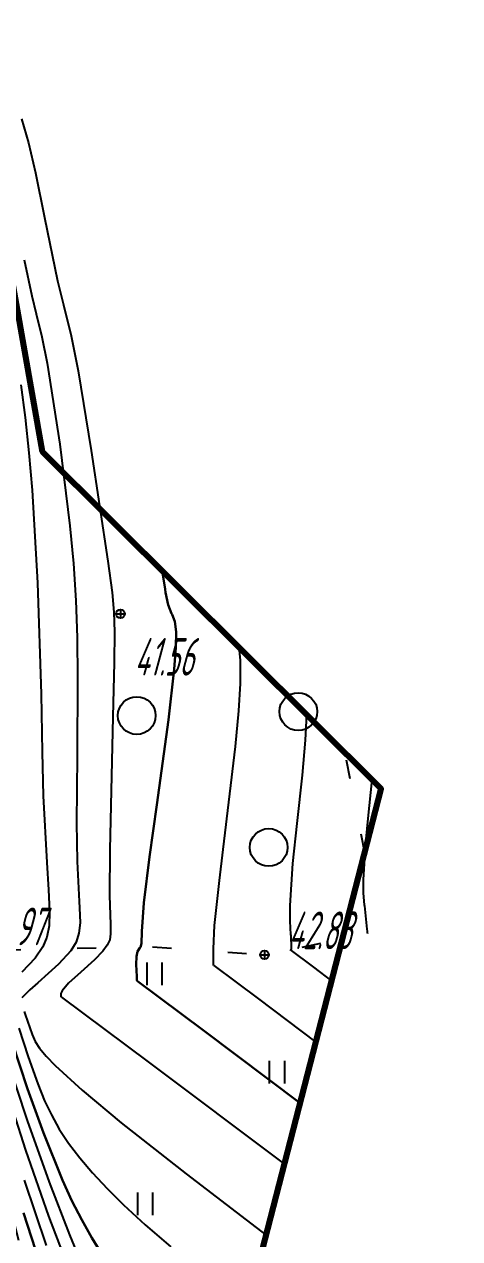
# Model space of a CAD drawing. Extents: x 1233805 to 1234355, y 654698 to 655114.
# Drawn here: x 1234262.17 to 1234273.72, y 654957.94 to 654990.19 of the extents above; entities that cross this region are included whole.
import ezdxf

# ---------------------------------------------------------------- set-up
doc = ezdxf.new("R2010")
doc.units = 0
doc.linetypes.add('ИИDash_05_15', pattern=[2, 0.5, -1.5])
for name, color, linetype, lineweight in [('ИИ_ГОРИЗОНТАЛИ_ОСН', 32, 'Continuous', 25), ('ИИ_ГОРИЗОНТАЛИ_УТОЛЩ', 32, 'Continuous', 30), ('ИИ_ОТМЕТКИ', 7, 'Continuous', 25), ('ИИ_УГОДЬЯ', 7, 'Continuous', 25)]:
    doc.layers.add(name, color=color, linetype=linetype, lineweight=lineweight)
doc.layers.add('Оформление точек', color=7, linetype='Continuous')
doc.styles.add('VNIPISIMPLEXCUR', font='simplex.shx', dxfattribs={"width": 0.8, "oblique": 15})
doc.styles.add('ГОСТ 2.304 КУРСИВ', font='cs_gost2304.shx', dxfattribs={"oblique": 15})

# ---------------------------------------------------------------- blocks, each defined once
blk = doc.blocks.new('ИИ05401')
at = {"color": 0, "linetype": 'Continuous', "lineweight": 25}
for points in [[(-0.4, 1.2), (-0.4, 0)], [(0.4, 1.2), (0.4, 0)]]:
    blk.add_lwpolyline(points, dxfattribs=at)
blk = doc.blocks.new('ИИ05368')
at = {"color": 0, "linetype": 'Continuous'}
blk.add_circle((0, 0), 1, dxfattribs=at)
blk = doc.blocks.new('PICKET')
at = {"color": 0, "linetype": 'Continuous', "lineweight": 25}
for p, q in [((-0.23, 0), (0.23, 0)), ((0, 0.23), (0, -0.23))]:
    blk.add_line(p, q, dxfattribs=at)
blk.add_circle((0, 0), 0.23, dxfattribs=at)
at = {"color": 0, "linetype": 'Continuous', "style": 'VNIPISIMPLEXCUR', "oblique": 15, "width": 0.8}
blk.add_attdef('OTMETKA', (1.25, 0.3), '', height=2, dxfattribs=at)
at = {"color": 8, "linetype": 'Continuous', "style": 'VNIPISIMPLEXCUR', "oblique": 15, "width": 0.8, "flags": 1}
blk.add_attdef('NOMER', (1.25, -2.7), '', height=2, dxfattribs=at)

msp = doc.modelspace()

# ---------------------------------------------------------------- linework, layer by layer
at = {"layer": 'ИИ_ГОРИЗОНТАЛИ_ОСН', "flags": 128}
for points, elevation in [([(1234262.1, 654987.681), (1234262.282, 654987.04), (1234262.466, 654986.243), (1234262.706, 654985.06), (1234263.054, 654983.378), (1234263.214, 654982.741), (1234263.417, 654981.918), (1234263.601, 654980.983), (1234263.949, 654978.871), (1234264.387, 654975.93), (1234264.499, 654975.101), (1234264.548, 654974.576), (1234264.563, 654974.058), (1234264.551, 654973.238), (1234264.517, 654971.795), (1234264.441, 654968.264), (1234264.434, 654967.056), (1234264.457, 654966.281), (1234264.458, 654966.26), (1234264.462, 654966.036), (1234264.436, 654965.881), (1234264.369, 654965.732), (1234264.253, 654965.573), (1234264.036, 654965.35), (1234263.67, 654965.018), (1234263.347, 654964.724), (1234263.177, 654964.526), (1234263.142, 654964.453), (1234263.137, 654964.393), (1234263.142, 654964.356)], 41.5), ([(1234262.165, 654983.937), (1234262.369, 654982.976), (1234262.488, 654982.502), (1234262.639, 654981.887), (1234262.777, 654981.19), (1234263.114, 654979.04), (1234263.382, 654976.872), (1234263.473, 654975.867), (1234263.536, 654974.891), (1234263.573, 654973.902), (1234263.586, 654972.821), (1234263.571, 654970.753), (1234263.557, 654968.984), (1234263.576, 654967.957), (1234263.627, 654966.897), (1234263.637, 654966.731), (1234263.65, 654966.326), (1234263.622, 654966.057), (1234263.544, 654965.818), (1234263.404, 654965.588), (1234263.079, 654965.229), (1234262.532, 654964.739), (1234262.318, 654964.553), (1234262.109, 654964.341)], 41), ([(1234262.078, 654980.617), (1234262.193, 654979.743), (1234262.293, 654978.805), (1234262.376, 654977.813), (1234262.518, 654975.354), (1234262.622, 654972.404), (1234262.649, 654970.859), (1234262.673, 654969.704), (1234262.772, 654967.935), (1234262.817, 654967.202), (1234262.841, 654966.627), (1234262.827, 654966.251), (1234262.772, 654965.947), (1234262.667, 654965.688), (1234262.459, 654965.388), (1234262.108, 654965.016)], 40.5), ([(1234267.865, 654973.645), (1234267.898, 654973.3), (1234267.897, 654972.684), (1234267.853, 654971.956), (1234267.765, 654971.01), (1234267.439, 654968.272), (1234267.336, 654967.449), (1234267.205, 654966.257), (1234267.177, 654965.639), (1234267.177, 654965.636), (1234267.18, 654965.469), (1234267.182, 654965.343), (1234267.183, 654965.259), (1234267.183, 654965.228), (1234267.183, 654965.214), (1234267.184, 654965.199), (1234267.184, 654965.198), (1234267.184, 654965.196)], 42.5), ([(1234269.658, 654971.86), (1234269.621, 654971.181), (1234269.54, 654970.254), (1234269.403, 654968.968), (1234269.29, 654967.9), (1234269.215, 654966.785), (1234269.214, 654966.375), (1234269.237, 654966.02), (1234269.24, 654965.989), (1234269.253, 654965.657), (1234269.252, 654965.644), (1234269.251, 654965.634), (1234269.251, 654965.626), (1234269.251, 654965.626), (1234269.251, 654965.625)], 43), ([(1234271.387, 654970.138), (1234271.284, 654969.096), (1234271.219, 654968.462), (1234271.157, 654967.48), (1234271.162, 654967.129), (1234271.191, 654966.796), (1234271.193, 654966.783), (1234271.26, 654966.158), (1234271.266, 654966.104), (1234271.268, 654966.078), (1234271.271, 654966.049), (1234271.271, 654966.048), (1234271.272, 654966.044)], 43.5), ([(1234269.219, 654965.618), (1234269.843, 654965.152), (1234270.325, 654964.783)], 43), ([(1234267.198, 654965.198), (1234268.38, 654964.315), (1234269.908, 654963.162)], 42.5), ([(1234263.157, 654964.359), (1234265.455, 654962.641), (1234269.074, 654959.925)], 41.5), ([(1234262.166, 654963.971), (1234262.191, 654963.894), (1234262.378, 654963.36), (1234262.46, 654963.178), (1234262.576, 654963), (1234262.751, 654962.789), (1234262.99, 654962.54), (1234263.706, 654961.885), (1234264.742, 654961.022), (1234266.463, 654959.664), (1234268.588, 654958.037)], 41), ([(1234262.022, 654963.528), (1234262.273, 654962.768), (1234262.53, 654962.055), (1234262.708, 654961.607), (1234262.889, 654961.228), (1234263.1, 654960.854), (1234263.347, 654960.481), (1234263.641, 654960.09), (1234263.98, 654959.689), (1234264.366, 654959.275), (1234264.801, 654958.845), (1234265.379, 654958.313), (1234266.057, 654957.729)], 40.5), ([(1234261.684, 654962.8), (1234262.247, 654961.08), (1234262.832, 654959.445), (1234263.372, 654958.048), (1234263.944, 654956.649)], 39.5), ([(1234261.545, 654962.343), (1234262.206, 654960.291), (1234262.815, 654958.542), (1234263.647, 654956.359)], 39), ([(1234262.166, 654959.493), (1234262.75, 654957.765)], 38.5)]:
    msp.add_lwpolyline(points, dxfattribs=dict(at, elevation=elevation))
at = {"layer": 'ИИ_ГОРИЗОНТАЛИ_УТОЛЩ', "flags": 128}
for points, elevation in [([(1234265.828, 654975.672), (1234265.908, 654975.19), (1234265.921, 654975.098), (1234265.984, 654974.772), (1234266.075, 654974.541), (1234266.09, 654974.516), (1234266.166, 654974.332), (1234266.198, 654974.059), (1234266.192, 654973.639), (1234266.148, 654973.063), (1234265.992, 654971.721), (1234265.685, 654969.466), (1234265.494, 654968.081), (1234265.346, 654966.857), (1234265.288, 654966.102), (1234265.288, 654966.102), (1234265.287, 654966.083), (1234265.278, 654965.789), (1234265.279, 654965.778), (1234265.254, 654965.683), (1234265.24, 654965.664), (1234265.178, 654965.564), (1234265.146, 654965.438), (1234265.137, 654965.225), (1234265.153, 654964.903), (1234265.159, 654964.83), (1234265.16, 654964.813), (1234265.162, 654964.782), (1234265.162, 654964.78), (1234265.163, 654964.776)], 42), ([(1234265.177, 654964.778), (1234266.917, 654963.478), (1234269.489, 654961.537)], 42), ([(1234261.853, 654963.164), (1234262.26, 654961.924), (1234262.681, 654960.75), (1234263.186, 654959.495), (1234263.436, 654958.952), (1234263.693, 654958.445), (1234263.965, 654957.961), (1234264.249, 654957.504)], 40), ([(1234262.147, 654958.629), (1234262.684, 654956.988)], 38)]:
    msp.add_lwpolyline(points, dxfattribs=dict(at, elevation=elevation))
at = {"layer": 'ИИ_УГОДЬЯ', "linetype": 'ИИDash_05_15', "flags": 128}
for points in [[(1234271.203, 654968.192), (1234270.674, 654970.848)], [(1234265.668, 654946.7), (1234265.324, 654950.213), (1234262.996, 654953.925), (1234261.444, 654960.264), (1234259.671, 654962.148), (1234257.066, 654963.09), (1234256.457, 654965.195), (1234257.399, 654966.58), (1234260.391, 654965.583), (1234265.439, 654965.699), (1234268.542, 654965.478), (1234270.615, 654965.908)]]:
    msp.add_lwpolyline(points, dxfattribs=at)
at = {"layer": 'Оформление точек', "color": 41, "lineweight": 80}
msp.add_lwpolyline([(1234283.108, 654912.091), (1234263.065, 654936.588), (1234271.639, 654969.887), (1234262.654, 654978.832), (1234256.669, 655012.818), (1234288.937, 655037.856), (1234333.776, 655050.652), (1234349.327, 655050.821), (1234348.812, 655058.959), (1234353.847, 655093.724), (1234353.334, 655114.319), (1234323.897, 655110.095), (1234294.279, 655109.246), (1234278.101, 655107.867), (1234260.582, 655106.071), (1234251.183, 655108.936), (1234238.712, 655106.566), (1234227.593, 655106.413), (1234221.976, 655100.726), (1234199.442, 655098.648), (1234167.81, 655097.022), (1234151.568, 655095.162)], dxfattribs=at)

# ---------------------------------------------------------------- block references
at = {"layer": 'ИИ_ОТМЕТКИ'}
ref = msp.add_blockref('PICKET', (1234264.72, 654974.536, 41.563), dxfattribs=dict(at, xscale=0.5, yscale=0.5, zscale=0.5))
ref.add_attrib('OTMETKA', '41.56', (1234265.083, 654972.894, 41.563), dxfattribs={"layer": '0', "color": 0, "linetype": 'Continuous', "height": 1, "style": 'ГОСТ 2.304 КУРСИВ', "oblique": 15, "width": 0.65})
ref = msp.add_blockref('PICKET', (1234260.391, 654965.583, 38.965), dxfattribs=dict(at, xscale=0.5, yscale=0.5, zscale=0.5))
ref.add_attrib('OTMETKA', '38.97', (1234261.016, 654965.733, 38.965), dxfattribs={"layer": '0', "color": 0, "linetype": 'Continuous', "height": 1, "style": 'ГОСТ 2.304 КУРСИВ', "oblique": 15, "width": 0.65})
ref = msp.add_blockref('PICKET', (1234268.542, 654965.478, 42.828), dxfattribs=dict(at, xscale=0.5, yscale=0.5, zscale=0.5))
ref.add_attrib('OTMETKA', '42.83', (1234269.167, 654965.628, 42.828), dxfattribs={"layer": '0', "color": 0, "linetype": 'Continuous', "height": 1, "style": 'ГОСТ 2.304 КУРСИВ', "oblique": 15, "width": 0.65})
at = {"layer": 'ИИ_УГОДЬЯ', "xscale": 0.5, "yscale": 0.5, "zscale": 0.5}
for name, p in [('ИИ05368', (1234269.44, 654971.936)), ('ИИ05368', (1234265.154, 654971.832)), ('ИИ05368', (1234268.654, 654968.332)), ('ИИ05401', (1234265.623, 654964.674)), ('ИИ05401', (1234268.87, 654962.065)), ('ИИ05401', (1234265.37, 654958.565))]:
    msp.add_blockref(name, p, dxfattribs=at)

doc.saveas('drawing.dxf')
